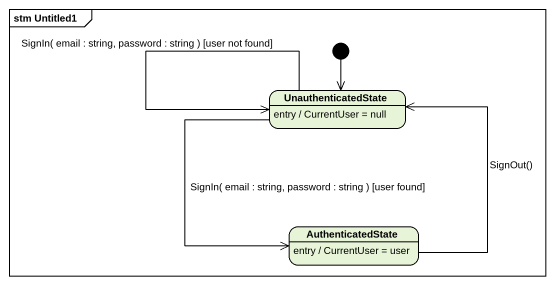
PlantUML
@startuml
mainframe stm Untitled1
hide empty description
state UnauthenticatedState
UnauthenticatedState : entry / CurrentUser = null
state AuthenticatedState
AuthenticatedState : entry / CurrentUser = user
[*] --> UnauthenticatedState
UnauthenticatedState --> UnauthenticatedState : SignIn( email : string, password : string ) [user not found]
UnauthenticatedState --> AuthenticatedState : SignIn( email : string, password : string ) [user found]
AuthenticatedState -up-> UnauthenticatedState : SignOut()
@enduml
